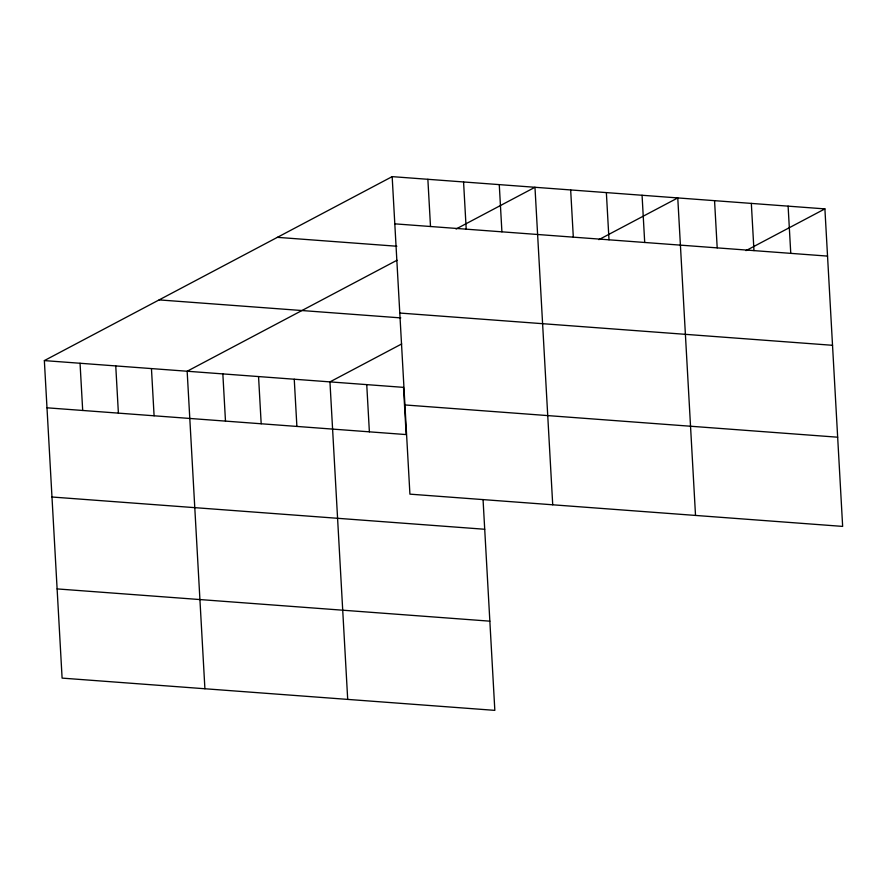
<?xml version="1.0" encoding="UTF-8"?>
<svg xmlns="http://www.w3.org/2000/svg" width="887" height="887" viewBox="0 0 887 887"><rect width="100%" height="100%" fill="white"/><g stroke="black" fill="none" stroke-linecap="round" stroke-linejoin="round"><path stroke-width="1.33" d="M483.049 499.525L494.835 710.365L62.101 678.111L44.35 360.599L392.165 176.635L824.899 208.888L842.65 526.401L409.916 494.148L392.165 176.635M396.999 260.246L187.157 371.243L204.908 688.755M456.062 229.012L534.972 187.279L552.723 504.792M401.689 343.945L329.953 381.887L347.704 699.399M598.858 239.656L677.768 197.923L695.519 515.436M745.989 250.622L824.899 208.888M394.804 223.846L827.538 256.099M277.387 237.339L396.844 246.242M399.793 313.044L832.527 345.298M159.128 299.895L400.791 317.901M44.35 360.599L403.518 387.364L406.157 434.575L46.989 407.809M404.927 404.949L837.661 437.202M51.978 497.008L484.712 529.262M57.112 588.913L489.846 621.166M788.111 206.139L790.76 253.36M751.333 203.4L753.972 250.611M714.556 200.662L717.195 247.872M642.066 195.262L644.705 242.473M606.364 192.601L609.003 239.812M570.663 189.94L573.312 237.151M499.27 184.618L501.909 231.829M463.568 181.957L466.207 229.168M427.867 179.296L430.505 226.507M366.741 384.625L369.38 431.836M294.251 379.226L296.89 426.436M258.549 376.565L261.188 423.775M222.848 373.904L225.486 421.114M151.455 368.582L154.094 415.792M115.754 365.921L118.392 413.131M80.052 363.26L82.691 410.47"/></g></svg>
